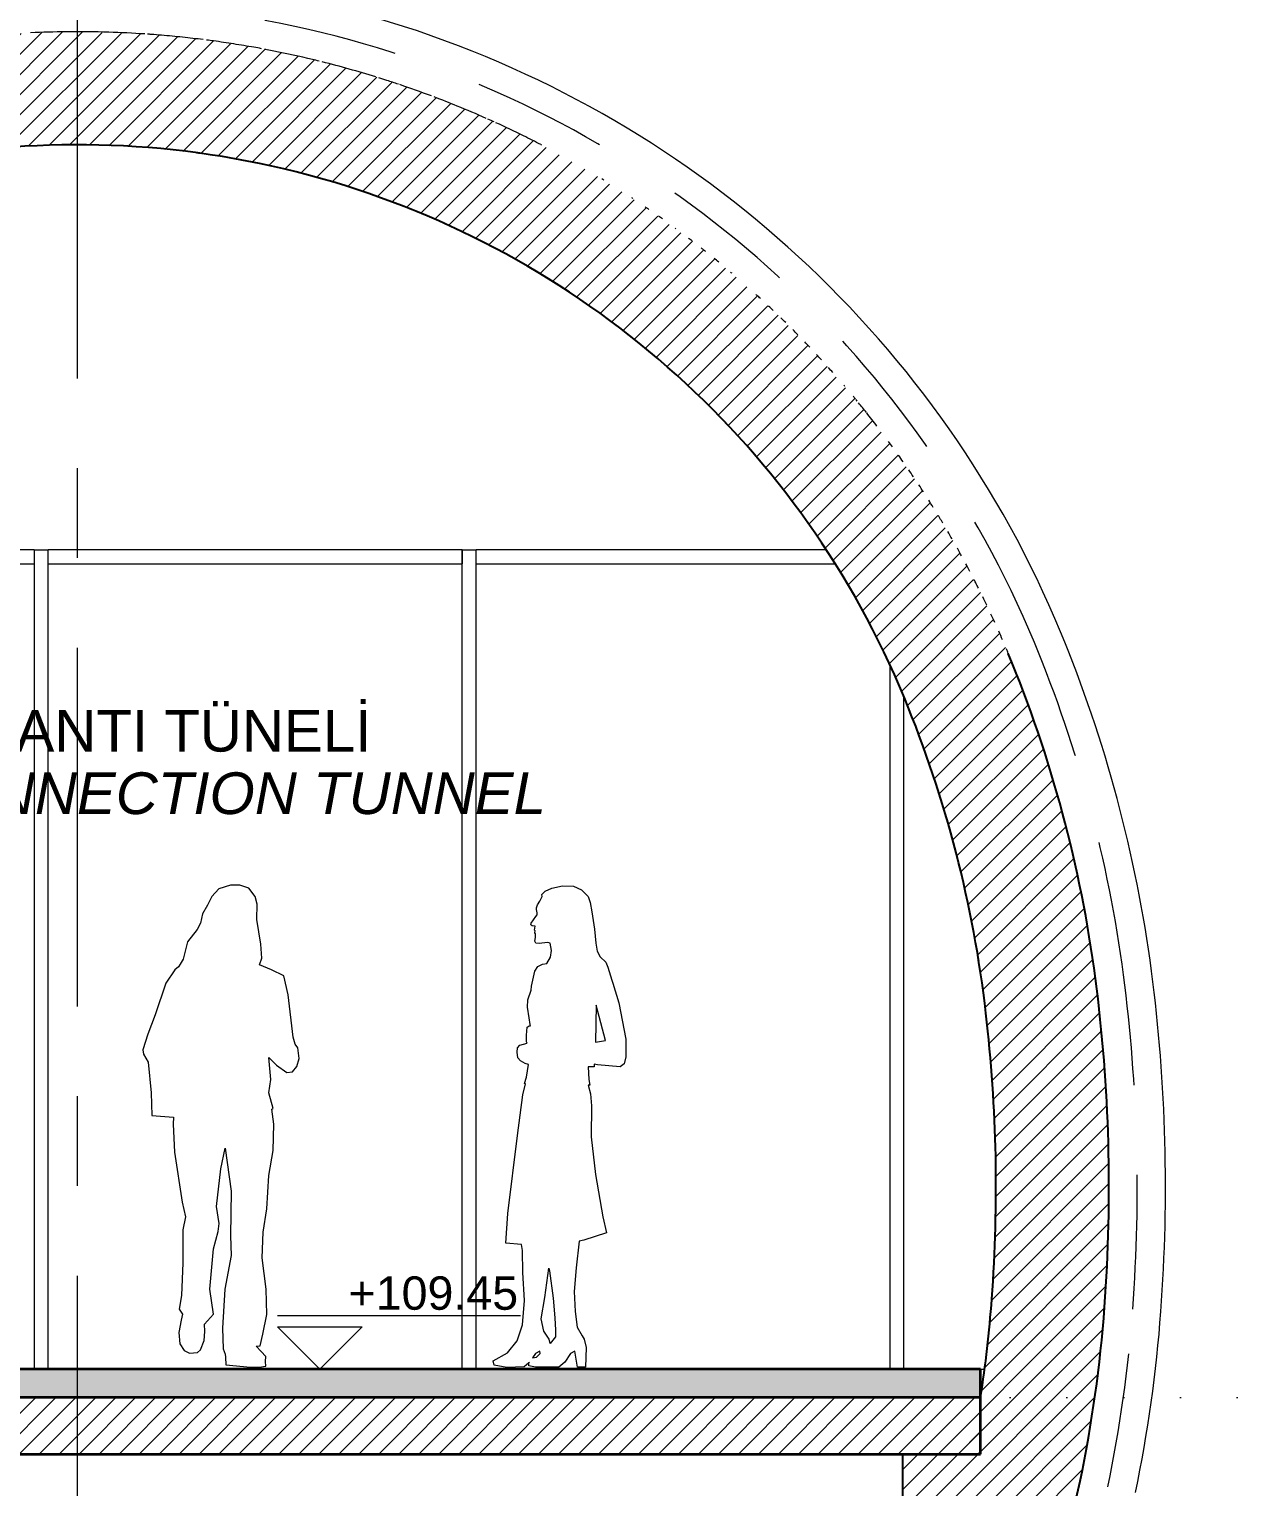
# Model space of a CAD drawing. Header units: centimetres. Extents: x -15511 to 6948, y 9649 to 14173.
# Drawn here: x 2071 to 2497, y 10903 to 11419 of the extents above; entities that cross this region are included whole.
import ezdxf

# ---------------------------------------------------------------- set-up
doc = ezdxf.new("R2010")
doc.units = ezdxf.units.CM
doc.header["$LTSCALE"] = 200
for name, pattern in [('Dot 1mm', [0.1, 0, -0.1]), ('Grid Line 1_4_', [1.11125, 0.635, -0.15875, 0.15875, -0.15875]), ('Overhead', [0.396875, 0.238125, -0.15875])]:
    doc.linetypes.add(name, pattern=pattern)
for name, color, linetype, lineweight in [('A-AREA-IDEN', 2, 'Continuous', 9), ('A-DETL', 90, 'Continuous', 9), ('A-FLOR', 192, 'Continuous', 9), ('A-FLOR-LEVL', 51, 'Continuous', 9), ('A-FLOR-OVHD', 1, 'Overhead', 9), ('A-FLOR-PATT', 8, 'Continuous', 35), ('A-GENM', 13, 'Continuous', 9), ('A-GLAZ-CWMG', 51, 'Continuous', 9), ('G-ANNO-DIMS', 111, 'Continuous', 9), ('S-GRID', 1, 'Continuous', 9)]:
    doc.layers.add(name, color=color, linetype=linetype, lineweight=lineweight)
doc.styles.add('Arial_2', font='arial.ttf', dxfattribs={"height": 14.752994})
doc.styles.add('Arial_4', font='arial.ttf', dxfattribs={"height": 11.802395})
doc.styles.add('Arial_I', font='ariali.ttf', dxfattribs={"height": 14.752994})
pattern_1 = [(45, (-4285.505, 12015), (-3.535534, 3.535534), [])]

# ---------------------------------------------------------------- blocks, each defined once
blk = doc.blocks.new('p1 tüneli2 - p1 tüneli-1427850-A')
at = {"layer": 'A-FLOR', "linetype": 'Overhead'}
for points in [[(2073.49, 11378), (2073.01, 11377.98), (2072.54, 11377.96), (2072.06, 11377.93)], [(2091.42, 11378.32), (2091.91, 11378.31), (2092.4, 11378.31), (2092.89, 11378.3)], [(2112.18, 11377.41), (2111.74, 11377.45), (2111.3, 11377.48), (2110.86, 11377.51)], [(2111.38, 11377.47), (2111.58, 11377.46), (2111.79, 11377.44), (2112, 11377.43)], [(2130.2, 11375.51), (2130.62, 11375.46), (2131.03, 11375.4), (2131.45, 11375.34)], [(2131.57, 11375.33), (2131.42, 11375.35), (2131.27, 11375.37), (2131.12, 11375.39)], [(2149.56, 11372.3), (2149.96, 11372.22), (2150.36, 11372.14), (2150.75, 11372.06)], [(2169.37, 11367.71), (2169.07, 11367.79), (2168.77, 11367.87), (2168.46, 11367.95)], [(2187.01, 11362.47), (2187.37, 11362.35), (2187.72, 11362.23), (2188.08, 11362.11)], [(2205.3, 11355.82), (2205.69, 11355.66), (2206.07, 11355.51), (2206.45, 11355.36)], [(2223.88, 11347.71), (2223.65, 11347.82), (2223.41, 11347.94), (2223.17, 11348.05)], [(2223.28, 11348), (2223.58, 11347.85), (2223.88, 11347.71), (2224.18, 11347.57)], [(2241.37, 11338.73), (2241.08, 11338.89), (2240.78, 11339.06), (2240.49, 11339.22)], [(2240.75, 11339.07), (2240.93, 11338.97), (2241.11, 11338.88), (2241.29, 11338.78)], [(2258.01, 11328.84), (2257.76, 11329.01), (2257.5, 11329.17), (2257.24, 11329.33)], [(2273.99, 11317.98), (2273.79, 11318.12), (2273.59, 11318.27), (2273.4, 11318.41)], [(2288.91, 11306.46), (2289.02, 11306.37), (2289.13, 11306.28), (2289.24, 11306.19)], [(2303.46, 11293.76), (2303.61, 11293.62), (2303.77, 11293.48), (2303.92, 11293.34)], [(2317.23, 11280.18), (2317.41, 11279.99), (2317.59, 11279.8), (2317.77, 11279.6)], [(2330.15, 11265.77), (2330.35, 11265.53), (2330.56, 11265.28), (2330.76, 11265.04)], [(2342.18, 11250.58), (2342.4, 11250.29), (2342.61, 11250), (2342.83, 11249.7)], [(2353.29, 11234.64), (2353.5, 11234.31), (2353.72, 11233.98), (2353.93, 11233.66)], [(2363.43, 11217.98), (2363.62, 11217.66), (2363.8, 11217.33), (2363.99, 11217)], [(2372.58, 11200.63), (2372.7, 11200.39), (2372.83, 11200.14), (2372.95, 11199.89)], [(2387.74, 11164.38), (2387.66, 11164.61), (2387.57, 11164.84), (2387.49, 11165.07)], [(2393.92, 11145.83), (2393.8, 11146.22), (2393.68, 11146.6), (2393.56, 11146.99)], [(2399.16, 11127.26), (2399.06, 11127.64), (2398.96, 11128.01), (2398.87, 11128.37)], [(2398.87, 11128.36), (2398.95, 11128.05), (2399.03, 11127.74), (2399.11, 11127.43)], [(2403.28, 11109.67), (2403.36, 11109.26), (2403.45, 11108.85), (2403.54, 11108.44)], [(2406.86, 11090.53), (2406.91, 11090.18), (2406.97, 11089.83), (2407.02, 11089.48)], [(2411.84, 11046.56), (2411.89, 11045.9), (2411.93, 11045.23), (2411.97, 11044.57)], [(2412.99, 11021.74), (2413.01, 11020.91), (2413.03, 11020.07), (2413.05, 11019.23)], [(2412.97, 10996.38), (2412.95, 10995.71), (2412.93, 10995.05), (2412.91, 10994.38)], [(2410.09, 10953.09), (2410.04, 10952.62), (2409.98, 10952.16), (2409.93, 10951.69)]]:
    blk.add_open_spline(points, degree=3, dxfattribs=at)
blk = doc.blocks.new('Generic Models 6 - Generic Models 8-1518993-A')
at = {"layer": 'A-GENM'}
h = blk.add_hatch(dxfattribs=at)
h.set_pattern_fill('FP_1', color=256, style=0, pattern_type=2)
h.set_pattern_definition(pattern_1)
h.paths.add_polyline_path([(2088.02, 10663.28), (2112.22, 10663.85), (2136.37, 10665.58), (2160.41, 10668.45), (2184.29, 10672.46), (2207.95, 10677.6), (2231.34, 10683.85), (2254.4, 10691.22), (2271.82, 10697.87), (2289.51, 10706.04), (2305.2, 10714.49), (2321.01, 10724.37), (2336.15, 10735.26), (2350.56, 10747.1), (2364.18, 10759.84), (2376.94, 10773.43), (2388.81, 10787.82), (2399.72, 10802.95), (2409.63, 10818.75), (2418.5, 10835.15), (2426.29, 10852.09), (2432.98, 10869.5), (2438.53, 10887.3), (2442.92, 10905.43), (2446.7, 10925.8), (2449.58, 10946.33), (2451.54, 10966.96), (2452.81, 10990.24), (2453.12, 11013.55), (2452.48, 11036.86), (2450.89, 11060.12), (2448.35, 11083.29), (2444.61, 11106.88), (2439.63, 11130.24), (2433.44, 11153.31), (2426.06, 11176.02), (2417.49, 11198.32), (2408.96, 11217.31), (2399.33, 11235.76), (2388.64, 11253.63), (2376.93, 11270.84), (2364.23, 11287.34), (2350.59, 11303.06), (2336.06, 11317.97), (2319.71, 11332.8), (2304.52, 11345.12), (2287.61, 11357.26), (2270.03, 11368.4), (2251.82, 11378.5), (2233.06, 11387.52), (2213.8, 11395.42), (2194.11, 11402.19), (2174.06, 11407.8), (2153.72, 11412.23), (2133.16, 11415.47), (2112.44, 11417.5), (2091.64, 11418.32), (2070.83, 11417.92), (2050.07, 11416.31), (2029.45, 11413.49), (2009.02, 11409.48), (1988.86, 11404.28), (1969.04, 11397.91), (1949.63, 11390.4), (1930.68, 11381.76), (1912.28, 11372.04), (1894.47, 11361.26), (1877.32, 11349.46), (1860.89, 11336.68), (1845.23, 11322.96), (1909.1, 11322.96), (1925.46, 11333.43), (1942.43, 11342.89), (1959.95, 11351.29), (1977.95, 11358.59), (1996.37, 11364.78), (2015.12, 11369.83), (2034.16, 11373.72), (2053.39, 11376.44), (2072.76, 11377.97), (2092.18, 11378.31), (2111.59, 11377.46), (2130.91, 11375.42), (2150.07, 11372.2), (2168.99, 11367.81), (2187.61, 11362.27), (2205.86, 11355.6), (2223.66, 11347.82), (2240.95, 11338.96), (2257.67, 11329.06), (2273.74, 11318.16), (2289.12, 11306.29), (2303.74, 11293.5), (2317.55, 11279.84), (2330.5, 11265.35), (2342.54, 11250.1), (2353.61, 11234.14), (2363.69, 11217.53), (2372.73, 11200.34), (2380.7, 11182.62), (2387.65, 11164.64), (2393.76, 11146.36), (2399.01, 11127.81), (2403.41, 11109.04), (2406.93, 11090.09), (2409.57, 11071), (2411.89, 11045.78), (2413.02, 11020.49), (2412.94, 10995.17), (2411.65, 10969.88), (2410.01, 10952.4), (2407.66, 10935), (1727.93, 10935), (1729.47, 10924.98), (1731.22, 10915), (2380.05, 10915), (2380.05, 10847.85), (2371.59, 10833.1), (2362.13, 10818.96), (2351.73, 10805.5), (2340.44, 10792.78), (2328.3, 10780.86), (2315.38, 10769.8), (2301.74, 10759.64), (2287.43, 10750.44), (2272.53, 10742.24), (2257.1, 10735.07), (2241.22, 10728.98), (2088.02, 10728.98), (2088.02, 10665.52)], flags=0)
at = {"layer": 'A-GENM', "lineweight": 25}
for p, q in [((2407.66, 10935), (1727.93, 10935)), ((1731.22, 10915), (2380.05, 10915)), ((2380.05, 10915), (2380.05, 10847.85))]:
    blk.add_line(p, q, dxfattribs=at)
for centre, radius, start, end in [((2088.02, 11061.63), 316.7, 22.459, 124.3972), ((1995.84, 11023.53), 456.44, 7.5235, 22.5156), ((1995.84, 11023.53), 416.44, 6.5448, 22.459), ((1882.7, 11009.57), 570.43, 355.7158, 7.4257), ((1880.83, 11009.53), 532.3, 355.7276, 6.6307), ((1982.87, 11001.26), 429.93, 351.134, 355.8135), ((1982.87, 11001.26), 469.93, 348.2329, 355.8136), ((2159.99, 10964.37), 289.01, 289.0683, 348.2329)]:
    blk.add_arc(centre, radius, start, end, dxfattribs=at)
at = {"layer": 'A-GENM'}
for points, knots in [([(2111.87, 11417.54), (2107.63, 11417.82), (2098.35, 11418.28), (2084.83, 11418.41), (2075.62, 11418.14), (2071.45, 11417.95)], [0.47477711, 0.47477711, 0.47477711, 0.47477711, 0.48818898, 0.50393701, 0.51705015, 0.51705015, 0.51705015, 0.51705015]), ([(2132.5, 11415.55), (2131.3, 11415.7), (2127.65, 11416.14), (2121.52, 11416.78), (2116.15, 11417.23), (2113.25, 11417.44), (2112.83, 11417.47)], [0.45277328, 0.45277328, 0.45277328, 0.45277328, 0.45669291, 0.46456693, 0.47244094, 0.47376519, 0.47376519, 0.47376519, 0.47376519]), ([(2153.15, 11412.34), (2152.26, 11412.5), (2149.01, 11413.09), (2143.37, 11414.04), (2137.77, 11414.86), (2134.55, 11415.29), (2133.75, 11415.39)], [0.43007376, 0.43007376, 0.43007376, 0.43007376, 0.43307087, 0.44094488, 0.4488189, 0.45142383, 0.45142383, 0.45142383, 0.45142383]), ([(2173.55, 11407.93), (2172.78, 11408.12), (2167.5, 11409.4), (2161.39, 11410.75), (2155.97, 11411.8), (2155.21, 11411.95)], [0.40674138, 0.40674138, 0.40674138, 0.40674138, 0.40944882, 0.42519685, 0.42775666, 0.42775666, 0.42775666, 0.42775666]), ([(2201.61, 11399.76), (2200.26, 11400.22), (2197.95, 11400.98), (2195.62, 11401.72), (2194.65, 11402.02)], [0.372936921, 0.372936921, 0.372936921, 0.372936921, 0.377952756, 0.381521039, 0.381521039, 0.381521039, 0.381521039]), ([(2232.68, 11387.68), (2229.3, 11389.18), (2223.21, 11391.77), (2217, 11394.21), (2214.25, 11395.25)], [0.3329066, 0.3329066, 0.3329066, 0.3329066, 0.34645669, 0.35699468, 0.35699468, 0.35699468, 0.35699468]), ([(2252, 11378.41), (2249.99, 11379.45), (2244.75, 11382.1), (2239.42, 11384.63), (2236.11, 11386.14)], [0.30654355, 0.30654355, 0.30654355, 0.30654355, 0.31496063, 0.32831364, 0.32831364, 0.32831364, 0.32831364]), ([(2290.23, 11355.48), (2289.96, 11355.67), (2289.54, 11355.95), (2289.13, 11356.24), (2288.98, 11356.34)], [0.250729841, 0.250729841, 0.250729841, 0.250729841, 0.251968504, 0.252630036, 0.252630036, 0.252630036, 0.252630036]), ([(2310.41, 11340.52), (2310.12, 11340.75), (2309.57, 11341.19), (2309.03, 11341.62), (2308.78, 11341.81)], [0.219033411, 0.219033411, 0.219033411, 0.219033411, 0.220472441, 0.22166706, 0.22166706, 0.22166706, 0.22166706]), ([(2329.73, 11323.95), (2329.34, 11324.31), (2328.86, 11324.75), (2328.37, 11325.2), (2328.27, 11325.29)], [0.186979108, 0.186979108, 0.186979108, 0.186979108, 0.188976378, 0.189467975, 0.189467975, 0.189467975, 0.189467975]), ([(2394.3, 11244.47), (2393.96, 11245.03), (2393.44, 11245.91), (2392.91, 11246.78), (2392.71, 11247.09)], [0.06064627, 0.06064627, 0.06064627, 0.06064627, 0.062992126, 0.064314276, 0.064314276, 0.064314276, 0.064314276]), ([(2406.95, 11221.38), (2406.69, 11221.89), (2406.19, 11222.88), (2405.69, 11223.86), (2405.45, 11224.34)], [0.029474525, 0.029474525, 0.029474525, 0.029474525, 0.031496063, 0.033373528, 0.033373528, 0.033373528, 0.033373528]), ([(2423.13, 11184.03), (2422.96, 11184.49), (2422.57, 11185.54), (2422.16, 11186.58), (2421.93, 11187.18)], [0.63210747, 0.63210747, 0.63210747, 0.63210747, 0.66666667, 0.71246608, 0.71246608, 0.71246608, 0.71246608]), ([(2427.62, 11171.53), (2427.55, 11171.74), (2427.27, 11172.57), (2426.98, 11173.4), (2426.77, 11174)], [0.31716293, 0.31716293, 0.31716293, 0.31716293, 0.33333333, 0.37897602, 0.37897602, 0.37897602, 0.37897602]), ([(2444.24, 11108.83), (2444.07, 11109.72), (2443.86, 11110.79), (2443.65, 11111.87), (2443.62, 11112.06)], [0.32890517, 0.32890517, 0.32890517, 0.32890517, 0.36363636, 0.37104416, 0.37104416, 0.37104416, 0.37104416]), ([(2453.09, 11017.01), (2453.08, 11017.59), (2453.06, 11019.18), (2453.03, 11020.78), (2453, 11021.78)], [0.42944794, 0.42944794, 0.42944794, 0.42944794, 0.44444444, 0.47026893, 0.47026893, 0.47026893, 0.47026893]), ([(2452.88, 10992.55), (2452.89, 10992.62), (2452.91, 10993.35), (2452.93, 10994.07), (2452.94, 10994.71)], [0.2203044, 0.2203044, 0.2203044, 0.2203044, 0.22222222, 0.23884908, 0.23884908, 0.23884908, 0.23884908]), ([(2452.2, 10976.89), (2452.26, 10977.87), (2452.32, 10979.04), (2452.38, 10980.21), (2452.39, 10980.4)], [0.08578461, 0.08578461, 0.08578461, 0.08578461, 0.11111111, 0.11596581, 0.11596581, 0.11596581, 0.11596581]), ([(2445.03, 10916.15), (2446.01, 10921.5), (2447.1, 10927.6), (2447.91, 10933.82), (2448.01, 10934.56)], [0.1787951, 0.1787951, 0.1787951, 0.1787951, 0.4444444, 0.4805083, 0.4805083, 0.4805083, 0.4805083])]:
    blk.add_open_spline(points, degree=3, knots=knots, dxfattribs=at)
for points in [[(2155.03, 11411.98), (2154.8, 11412.03), (2154.57, 11412.07), (2154.35, 11412.11)], [(2193.61, 11402.35), (2187.42, 11404.27), (2181.1, 11406.04), (2174.65, 11407.65)], [(2213.3, 11395.61), (2209.61, 11397), (2205.86, 11398.33), (2202.07, 11399.61)], [(2235.5, 11386.42), (2234.77, 11386.75), (2234.05, 11387.07), (2233.32, 11387.4)], [(2091.42, 11378.32), (2091.91, 11378.31), (2092.4, 11378.31), (2092.89, 11378.3)], [(2111.38, 11377.47), (2111.58, 11377.46), (2111.79, 11377.44), (2112, 11377.43)], [(2130.2, 11375.51), (2130.62, 11375.46), (2131.03, 11375.4), (2131.45, 11375.34)], [(2252.31, 11378.25), (2252.25, 11378.28), (2252.19, 11378.31), (2252.13, 11378.34)], [(2149.57, 11372.3), (2149.96, 11372.22), (2150.36, 11372.14), (2150.75, 11372.06)], [(2274.28, 11365.84), (2274.06, 11365.97), (2273.85, 11366.1), (2273.63, 11366.24)], [(2187.01, 11362.47), (2187.37, 11362.35), (2187.72, 11362.23), (2188.08, 11362.11)], [(2284.65, 11359.24), (2284.51, 11359.34), (2284.37, 11359.43), (2284.22, 11359.53)], [(2205.3, 11355.82), (2205.69, 11355.66), (2206.07, 11355.51), (2206.45, 11355.36)], [(2295.09, 11352.08), (2294.63, 11352.41), (2294.16, 11352.74), (2293.69, 11353.07)], [(2223.28, 11348), (2223.58, 11347.85), (2223.88, 11347.71), (2224.18, 11347.57)], [(2299.83, 11348.64), (2299.75, 11348.69), (2299.68, 11348.75), (2299.6, 11348.81)], [(2305.58, 11344.3), (2305.14, 11344.65), (2304.69, 11344.99), (2304.24, 11345.33)], [(2240.75, 11339.07), (2240.93, 11338.97), (2241.11, 11338.88), (2241.29, 11338.78)], [(2314.99, 11336.8), (2314.45, 11337.25), (2313.9, 11337.7), (2313.36, 11338.14)], [(2319.71, 11332.84), (2319.53, 11332.99), (2319.35, 11333.15), (2319.18, 11333.3)], [(2334.32, 11319.64), (2333.76, 11320.19), (2333.19, 11320.73), (2332.62, 11321.26)], [(2338.7, 11315.39), (2338.11, 11315.98), (2337.52, 11316.56), (2336.92, 11317.14)], [(2342.99, 11311.09), (2342.39, 11311.7), (2341.79, 11312.31), (2341.19, 11312.91)], [(2347.2, 11306.71), (2346.61, 11307.34), (2346.01, 11307.96), (2345.42, 11308.58)], [(2288.91, 11306.46), (2289.02, 11306.37), (2289.13, 11306.28), (2289.24, 11306.19)], [(2351.34, 11302.25), (2350.77, 11302.88), (2350.19, 11303.51), (2349.61, 11304.13)], [(2355.43, 11297.7), (2354.88, 11298.32), (2354.34, 11298.93), (2353.79, 11299.55)], [(2303.46, 11293.76), (2303.61, 11293.62), (2303.77, 11293.48), (2303.92, 11293.34)], [(2359.68, 11292.8), (2359.53, 11292.97), (2359.39, 11293.13), (2359.25, 11293.3)], [(2363.35, 11288.41), (2363.09, 11288.72), (2362.84, 11289.03), (2362.58, 11289.34)], [(2364.05, 11287.56), (2363.87, 11287.78), (2363.68, 11288.01), (2363.5, 11288.23)], [(2367.27, 11283.57), (2366.35, 11284.73), (2365.42, 11285.88), (2364.49, 11287.02)], [(2370.99, 11278.8), (2369.8, 11280.36), (2368.59, 11281.9), (2367.37, 11283.44)], [(2317.23, 11280.18), (2317.41, 11279.99), (2317.59, 11279.8), (2317.77, 11279.6)], [(2376.5, 11271.43), (2376.04, 11272.06), (2375.57, 11272.7), (2375.11, 11273.32)], [(2380.25, 11266.17), (2379.71, 11266.94), (2379.18, 11267.7), (2378.63, 11268.46)], [(2330.15, 11265.77), (2330.35, 11265.53), (2330.56, 11265.29), (2330.76, 11265.04)], [(2383.89, 11260.86), (2383.35, 11261.67), (2382.81, 11262.46), (2382.27, 11263.26)], [(2387.45, 11255.48), (2386.91, 11256.31), (2386.37, 11257.14), (2385.83, 11257.96)], [(2390.92, 11250.02), (2390.38, 11250.87), (2389.85, 11251.73), (2389.31, 11252.58)], [(2342.18, 11250.58), (2342.4, 11250.29), (2342.62, 11249.99), (2342.83, 11249.7)], [(2397.59, 11238.83), (2397.08, 11239.73), (2396.56, 11240.63), (2396.04, 11241.52)], [(2400.96, 11232.81), (2400.46, 11233.72), (2399.96, 11234.63), (2399.45, 11235.54)], [(2353.29, 11234.64), (2353.5, 11234.31), (2353.71, 11233.98), (2353.93, 11233.66)], [(2403.92, 11227.28), (2403.43, 11228.22), (2402.93, 11229.16), (2402.43, 11230.09)], [(2363.43, 11217.98), (2363.62, 11217.66), (2363.81, 11217.33), (2363.99, 11217)], [(2409.88, 11215.38), (2409.42, 11216.36), (2408.95, 11217.33), (2408.47, 11218.3)], [(2412.72, 11209.3), (2412.27, 11210.29), (2411.81, 11211.28), (2411.35, 11212.27)], [(2415.46, 11203.12), (2415.02, 11204.14), (2414.58, 11205.15), (2414.13, 11206.15)], [(2372.58, 11200.63), (2372.71, 11200.39), (2372.83, 11200.14), (2372.95, 11199.89)], [(2417.49, 11198.32), (2417.27, 11198.86), (2417.04, 11199.4), (2416.81, 11199.95)], [(2418.08, 11196.88), (2417.89, 11197.36), (2417.69, 11197.84), (2417.49, 11198.32)], [(2420.65, 11190.5), (2420.24, 11191.53), (2419.83, 11192.56), (2419.41, 11193.59)], [(2425.4, 11177.87), (2425.09, 11178.73), (2424.78, 11179.59), (2424.46, 11180.46)], [(2433.34, 11153.65), (2432.84, 11155.34), (2432.33, 11157.01), (2431.81, 11158.69)], [(2433.74, 11152.31), (2433.66, 11152.57), (2433.59, 11152.82), (2433.51, 11153.08)], [(2435.58, 11145.86), (2435, 11147.97), (2434.39, 11150.05), (2433.77, 11152.12)], [(2437.35, 11139.35), (2436.78, 11141.49), (2436.19, 11143.61), (2435.58, 11145.71)], [(2437.48, 11138.84), (2437.44, 11138.97), (2437.41, 11139.1), (2437.38, 11139.22)], [(2439.55, 11130.59), (2439.38, 11131.28), (2439.22, 11131.96), (2439.05, 11132.64)], [(2398.87, 11128.36), (2398.95, 11128.05), (2399.03, 11127.74), (2399.11, 11127.43)], [(2439.83, 11129.43), (2439.8, 11129.55), (2439.77, 11129.67), (2439.74, 11129.79)], [(2441.4, 11122.6), (2441.17, 11123.63), (2440.94, 11124.67), (2440.71, 11125.7)], [(2442.87, 11115.74), (2442.65, 11116.79), (2442.44, 11117.85), (2442.22, 11118.91)], [(2403.28, 11109.67), (2403.36, 11109.26), (2403.45, 11108.85), (2403.54, 11108.44)], [(2445.51, 11101.88), (2445.32, 11102.97), (2445.12, 11104.06), (2444.92, 11105.15)], [(2446.67, 11094.88), (2446.5, 11095.99), (2446.32, 11097.1), (2446.13, 11098.2)], [(2447.73, 11087.85), (2447.57, 11088.97), (2447.4, 11090.09), (2447.23, 11091.2)], [(2406.86, 11090.53), (2406.91, 11090.18), (2406.97, 11089.83), (2407.02, 11089.48)], [(2448.35, 11083.29), (2448.32, 11083.58), (2448.28, 11083.87), (2448.24, 11084.16)], [(2448.48, 11082.3), (2448.44, 11082.63), (2448.4, 11082.96), (2448.35, 11083.29)], [(2450.07, 11068.63), (2450, 11069.34), (2449.92, 11070.04), (2449.84, 11070.74)], [(2451.37, 11054.43), (2451.26, 11055.85), (2451.15, 11057.26), (2451.03, 11058.67)], [(2411.84, 11046.56), (2411.89, 11045.9), (2411.93, 11045.23), (2411.97, 11044.57)], [(2452.23, 11041.73), (2452.14, 11043.32), (2452.04, 11044.91), (2451.94, 11046.49)], [(2452.8, 11029.32), (2452.74, 11030.95), (2452.67, 11032.58), (2452.6, 11034.21)], [(2412.99, 11021.74), (2413.01, 11020.91), (2413.03, 11020.07), (2413.05, 11019.23)], [(2453.12, 11004.75), (2453.13, 11006.18), (2453.14, 11007.6), (2453.14, 11009.02)], [(2412.97, 10996.38), (2412.95, 10995.71), (2412.93, 10995.05), (2412.91, 10994.38)], [(2451.54, 10966.96), (2451.57, 10967.24), (2451.59, 10967.53), (2451.61, 10967.81)], [(2451.39, 10964.88), (2451.44, 10965.57), (2451.49, 10966.26), (2451.54, 10966.96)], [(2450.79, 10957.87), (2450.9, 10959.05), (2451, 10960.23), (2451.09, 10961.4)], [(2410.09, 10953.09), (2410.04, 10952.62), (2409.98, 10952.16), (2409.93, 10951.69)], [(2450.09, 10950.9), (2450.22, 10952.07), (2450.33, 10953.24), (2450.44, 10954.42)], [(2449.29, 10943.97), (2449.43, 10945.13), (2449.57, 10946.29), (2449.69, 10947.46)], [(2448.39, 10937.07), (2448.55, 10938.23), (2448.7, 10939.39), (2448.84, 10940.55)], [(2442.92, 10905.43), (2443.54, 10908.4), (2444.13, 10911.39), (2444.7, 10914.39)], [(2441.26, 10897.93), (2441.84, 10900.42), (2442.4, 10902.92), (2442.92, 10905.43)]]:
    blk.add_open_spline(points, degree=3, dxfattribs=at)
blk = doc.blocks.new('Rectangular Mullion - 50 x 150mm-V1-A')
at = {"layer": 'A-GLAZ-CWMG'}
for p, q in [((-11248.05, 11230), (-11248.05, 11235)), ((-11101.62, 11235), (-11248.05, 11235)), ((-11101.62, 11235), (-11101.62, 11230)), ((-11248.05, 11230), (-11101.62, 11230))]:
    blk.add_line(p, q, dxfattribs=at)
blk = doc.blocks.new('Rectangular Mullion - 50 x 150mm-V8-A')
at = {"layer": 'A-GLAZ-CWMG'}
for p, q in [((2229.13, 11230), (2229.13, 11235)), ((2353.02, 11235), (2229.13, 11235)), ((2229.13, 11230), (2356.12, 11230))]:
    blk.add_line(p, q, dxfattribs=at)
blk = doc.blocks.new('Rectangular Mullion - 50 x 150mm-1526373-A')
at = {"layer": 'A-GLAZ-CWMG'}
for p, q in [((-11253.05, 11235), (-11248.05, 11235)), ((-11253.05, 11235), (-11253.05, 10945)), ((-11248.05, 10945), (-11248.05, 11235))]:
    blk.add_line(p, q, dxfattribs=at)
blk = doc.blocks.new('Rectangular Mullion - 50 x 150mm-V10-A')
at = {"layer": 'A-GLAZ-CWMG'}
for p, q in [((2375.55, 11194.05), (2375.55, 10945)), ((2380.55, 10945), (2380.55, 11182.94))]:
    blk.add_line(p, q, dxfattribs=at)
blk = doc.blocks.new('Spot Elevations - IUAS_A_SECTION_FLOOR_FINISH-1317019-A')
at = {"layer": 'G-ANNO-DIMS'}
for p, q in [((-1852.33, 12529), (-1766.26, 12529)), ((-1852.33, 12525), (-1822.33, 12525)), ((-1837.33, 12510), (-1852.33, 12525)), ((-1822.33, 12525), (-1837.33, 12510))]:
    blk.add_line(p, q, dxfattribs=at)

msp = doc.modelspace()

# ---------------------------------------------------------------- hatches: boundary and pattern name
at = {"layer": 'A-FLOR-PATT', "lineweight": 9}
h = msp.add_hatch(dxfattribs=at)
h.set_pattern_fill('FP_2', color=256, style=0, pattern_type=2)
h.set_pattern_definition([(50, (-4285.505, 12015), (72.87376, -6.37607), [7.62, -83.82]), (355, (-4285.505, 12015), (-14.097, 76.42244), [6.096, -67.056]), (100.451, (-4279.43, 12014.47), (58.77696, 70.04687), [6.476, -71.236]), (46.184, (-4285.505, 12035.32), (108.4314, -16.81745), [11.43, -125.73]), (96.636, (-4276.47, 12033.92), (94.961, 98.9709), [9.714, -106.854]), (351.184, (-4285.5, 12035.32), (94.9623, 98.9702), [9.144, -100.584]), (21, (-4275.345, 12030.24), (60.64565, -40.90654), [7.62, -83.82]), (326, (-4275.345, 12030.24), (24.72083, 73.67493), [6.096, -67.056]), (71.451, (-4270.29, 12026.83), (85.3669, 32.76874), [6.476, -71.236]), (37.5, (-4285.505, 12015), (1.235525, 33.82243), [3.353, -62.89, 3.353, -64.719, -67.31]), (37.5, (-4285.505, 12015), (1.235525, 33.82243), [-134.315, 3.353, -63.957]), (7.5, (-4285.505, 12015), (26.72815, 40.07255), [3.353, -35.458, 3.353, -61.366, -25.654]), (7.5, (-4285.505, 12015), (26.72815, 40.07255), [-103.53, 3.353, -22.301]), (327.5, (-4308.16, 12015), (54.23632, -2.29212), [3.353, -22.047, 3.353, -75.895, -105.156]), (327.5, (-4308.16, 12015), (54.23632, -2.29212), [-104.648, 3.353, -101.803]), (317.5, (-4318.32, 12015), (59.25158, 10.17014), [3.353, -29.667, 3.353, -49.276, -74.676]), (317.5, (-4318.32, 12015), (59.25158, 10.17014), [-85.649, 3.353, -71.323])])
h.paths.add_polyline_path([(5363.17, 10935), (5388.02, 10935), (5388.02, 10945), (4668.02, 10945), (4668.02, 10935), (5320.31, 10935)], flags=0)
h.paths.add_polyline_path([(-14311.98, 10935), (-11851.98, 10935), (-11851.98, 10945), (-14311.98, 10945)], flags=0)
h.paths.add_polyline_path([(4634.46, 10935), (4648.02, 10935), (4648.02, 10945), (2928.02, 10945), (2928.02, 10935), (4591.59, 10935)], flags=0)
h.paths.add_polyline_path([(-11331.63, 10935), (-9952.98, 10935), (-9952.98, 10945), (-11331.63, 10945)], flags=0)
h.paths.add_polyline_path([(2405.44, 10935), (2407.66, 10935), (2407.66, 10945), (1078.02, 10945), (1078.02, 10935), (2233.98, 10935)], flags=0)
h.paths.add_polyline_path([(-6661.98, 10935), (-5501.98, 10935), (-5501.98, 10945), (-6661.98, 10945)], flags=0)
h.paths.add_polyline_path([(-852.36, 10935), (-811.98, 10935), (-811.98, 10945), (-5141.98, 10945), (-5141.98, 10935), (-938.09, 10935)], flags=0)
h = msp.add_hatch(dxfattribs=at)
h.set_pattern_fill('FP_1', color=256, style=0, pattern_type=2)
h.set_pattern_definition(pattern_1)
h.paths.add_polyline_path([(-14311.98, 10915), (-11851.98, 10915), (-11851.98, 10935), (-14311.98, 10935)], flags=0)
h.paths.add_polyline_path([(5363.17, 10915), (5388.02, 10915), (5388.02, 10935), (2928.02, 10935), (2928.02, 10915), (5320.31, 10915)], flags=0)
h.paths.add_polyline_path([(-11331.63, 10915), (-9952.98, 10915), (-9952.98, 10935), (-11331.63, 10935)], flags=0)
h.paths.add_polyline_path([(2405.44, 10915), (2407.66, 10915), (2407.66, 10935), (1078.02, 10935), (1078.02, 10915), (2233.98, 10915)], flags=0)
h.paths.add_polyline_path([(-6811.98, 10915), (-661.98, 10915), (-661.98, 10935), (-6811.98, 10935)], flags=0)

# ---------------------------------------------------------------- linework, layer by layer
at = {"layer": 'A-DETL'}
for p, q in [((2135.63, 11112.29), (2134.02, 11109.28)), ((2138.08, 11115.03), (2135.63, 11112.29)), ((2142.15, 11116.36), (2138.08, 11115.03)), ((2145.51, 11116.29), (2142.15, 11116.36)), ((2148.66, 11115.22), (2145.51, 11116.29)), ((2150.91, 11112.29), (2148.66, 11115.22)), ((2151.62, 11109.64), (2150.91, 11112.29)), ((2251.68, 11110.7), (2252.53, 11112.26)), ((2252.42, 11113), (2253.51, 11114.2)), ((2252.53, 11112.26), (2252.42, 11113)), ((2253.51, 11114.2), (2255.91, 11115.29)), ((2255.91, 11115.29), (2259.73, 11116.13)), ((2259.73, 11116.13), (2263.64, 11116.02)), ((2263.64, 11116.02), (2266.46, 11114.67)), ((2266.46, 11114.67), (2268.81, 11112.32)), ((2268.81, 11112.32), (2269.54, 11110.23)), ((2134.02, 11109.28), (2132.22, 11106.17)), ((2151.53, 11104.18), (2151.62, 11109.64)), ((2250.44, 11108.33), (2250.86, 11109.41)), ((2250.49, 11107.68), (2250.44, 11108.33)), ((2250.68, 11106.52), (2250.49, 11107.68)), ((2250.71, 11105.87), (2250.68, 11106.52)), ((2250.86, 11109.41), (2251.68, 11110.7)), ((2269.54, 11110.23), (2270.03, 11106.91)), ((2270.03, 11106.91), (2271.08, 11100.69)), ((2131.6, 11102.86), (2130.36, 11100.61)), ((2132.22, 11106.17), (2131.6, 11102.86)), ((2152.97, 11095.48), (2151.53, 11104.18)), ((2248.52, 11102.44), (2248.63, 11102.83)), ((2248.66, 11102.17), (2248.52, 11102.44)), ((2248.63, 11102.83), (2250.2, 11105.22)), ((2248.96, 11101.93), (2248.66, 11102.17)), ((2250.08, 11101.76), (2248.96, 11101.93)), ((2249.96, 11101.09), (2250.08, 11101.76)), ((2250.2, 11105.22), (2250.71, 11105.87)), ((2126.94, 11096.22), (2125.49, 11090.1)), ((2130.36, 11100.61), (2126.94, 11096.22)), ((2249.8, 11100.4), (2249.96, 11101.09)), ((2250.04, 11100.13), (2249.8, 11100.4)), ((2249.85, 11099.44), (2250.04, 11100.13)), ((2250.16, 11099.05), (2249.85, 11099.44)), ((2249.92, 11096.55), (2250.11, 11097.75)), ((2250.23, 11095.84), (2249.92, 11096.55)), ((2250.11, 11097.75), (2250.16, 11099.05)), ((2271.08, 11100.69), (2271.46, 11095.79)), ((2153.33, 11090.46), (2152.97, 11095.48)), ((2251.41, 11095.65), (2250.23, 11095.84)), ((2254.34, 11096.03), (2251.41, 11095.65)), ((2255.31, 11095.76), (2254.34, 11096.03)), ((2255.85, 11093.17), (2255.31, 11095.76)), ((2255.5, 11090.87), (2255.85, 11093.17)), ((2271.46, 11095.79), (2271.93, 11092.97)), ((2271.93, 11092.97), (2273.05, 11090.9)), ((2122.48, 11086.32), (2119.34, 11081.6)), ((2123.77, 11087.39), (2122.48, 11086.32)), ((2124.39, 11088.36), (2123.77, 11087.39)), ((2125.49, 11090.1), (2124.39, 11088.36)), ((2152.43, 11088.13), (2153.33, 11090.46)), ((2156.65, 11086.32), (2152.43, 11088.13)), ((2161.02, 11084.2), (2156.65, 11086.32)), ((2248.77, 11080.6), (2249.91, 11085.85)), ((2249.91, 11085.85), (2250.97, 11087.5)), ((2250.97, 11087.5), (2252.58, 11088.31)), ((2252.58, 11088.31), (2254.13, 11088.63)), ((2254.13, 11088.63), (2255.5, 11090.87)), ((2273.05, 11090.9), (2275, 11089.05)), ((2275, 11089.05), (2275.76, 11087.33)), ((2275.76, 11087.33), (2277.2, 11082.73)), ((2119.34, 11081.6), (2115.57, 11070.45)), ((2162.56, 11077.54), (2161.02, 11084.2)), ((2277.2, 11082.73), (2277.47, 11081.67)), ((2277.47, 11081.67), (2279.65, 11074.73)), ((2164.37, 11062.48), (2162.56, 11077.54)), ((2247.3, 11073.2), (2247.46, 11075.68)), ((2247.46, 11075.68), (2248.62, 11079.16)), ((2248.62, 11079.16), (2248.77, 11080.6)), ((2115.57, 11070.45), (2112.96, 11063.6)), ((2247.92, 11069.36), (2247.3, 11073.2)), ((2271.6, 11073.82), (2271.41, 11060.77)), ((2274.97, 11061.32), (2271.6, 11073.82)), ((2279.65, 11074.73), (2282.15, 11061.81)), ((2246.92, 11063.29), (2247.21, 11066.08)), ((2247.21, 11066.08), (2247.95, 11066.57)), ((2248.27, 11067.01), (2247.92, 11069.36)), ((2247.95, 11066.57), (2248.38, 11066.52)), ((2248.38, 11066.52), (2248.27, 11067.01)), ((2112.96, 11063.6), (2111.21, 11058.07)), ((2165.11, 11060.1), (2164.37, 11062.48)), ((2165.98, 11058.79), (2165.11, 11060.1)), ((2244.63, 11059.64), (2247.17, 11060.41)), ((2247.01, 11060.93), (2246.92, 11063.29)), ((2247.17, 11060.41), (2247.01, 11060.93)), ((2271.41, 11060.77), (2274.97, 11061.32)), ((2282.15, 11061.81), (2282.15, 11055.54)), ((2111.21, 11058.07), (2111.36, 11056.47)), ((2111.36, 11056.47), (2113.04, 11053.62)), ((2155.74, 11055.3), (2158.43, 11052.62)), ((2156.52, 11047.55), (2155.74, 11055.3)), ((2165.69, 11052.11), (2166.49, 11055.01)), ((2166.49, 11055.01), (2165.98, 11058.79)), ((2243.6, 11057.18), (2243.76, 11058.78)), ((2243.89, 11055.17), (2243.6, 11057.18)), ((2243.76, 11058.78), (2244.63, 11059.64)), ((2244.79, 11054.11), (2243.89, 11055.17)), ((2282.15, 11055.54), (2281.58, 11053.13)), ((2113.04, 11053.62), (2114.11, 11042.8)), ((2158.43, 11052.62), (2162.13, 11050.01)), ((2162.13, 11050.01), (2164.09, 11050.22)), ((2164.09, 11050.22), (2165.69, 11052.11)), ((2246.43, 11053.2), (2244.79, 11054.11)), ((2247.66, 11052.9), (2246.43, 11053.2)), ((2246.99, 11048.35), (2247.66, 11052.9)), ((2270.85, 11051.98), (2268.74, 11051.97)), ((2268.74, 11051.97), (2268.97, 11047.5)), ((2270.92, 11052.98), (2270.85, 11051.98)), ((2272.06, 11052.73), (2270.92, 11052.98)), ((2280.08, 11052.03), (2272.06, 11052.73)), ((2281.58, 11053.13), (2280.08, 11052.03)), ((2155.8, 11042.8), (2156.52, 11047.55)), ((2245.62, 11042.08), (2246.64, 11046.02)), ((2246.22, 11046.12), (2246.99, 11048.35)), ((2246.64, 11046.02), (2246.22, 11046.12)), ((2269.43, 11045.58), (2268.8, 11045.49)), ((2268.8, 11045.49), (2269.63, 11042.46)), ((2268.97, 11047.5), (2269.43, 11045.58)), ((2114.11, 11042.8), (2114.34, 11034.77)), ((2157.3, 11037.3), (2155.8, 11042.8)), ((2243.74, 11027.73), (2245.62, 11042.08)), ((2269.63, 11042.46), (2270.02, 11038.18)), ((2114.34, 11034.77), (2121.98, 11034.19)), ((2156.84, 11037.02), (2157.3, 11037.3)), ((2157.56, 11031.77), (2156.84, 11037.02)), ((2270.02, 11038.18), (2269.85, 11027.29)), ((2121.98, 11034.19), (2121.88, 11031.69)), ((2121.88, 11031.69), (2122.38, 11021.81)), ((2157.29, 11022.44), (2157.56, 11031.77)), ((2240.29, 11000.14), (2243.74, 11027.73)), ((2269.85, 11027.29), (2271.42, 11013.97)), ((2122.38, 11021.81), (2125.06, 11004.12)), ((2138.71, 11015.9), (2140.25, 11023.24)), ((2140.25, 11023.24), (2142.44, 11008.05)), ((2155.7, 11013.62), (2157.29, 11022.44)), ((2137.29, 11002.65), (2138.71, 11015.9)), ((2154.99, 11001.79), (2155.7, 11013.62)), ((2271.42, 11013.97), (2273.95, 10998.99)), ((2125.06, 11004.12), (2126.24, 10999)), ((2142.44, 11008.05), (2142.17, 10992.17)), ((2126.24, 10999), (2125.35, 10994.38)), ((2138.15, 10996.6), (2137.29, 11002.65)), ((2153.75, 10993.49), (2154.99, 11001.79)), ((2239.67, 10989.64), (2240.29, 11000.14)), ((2273.95, 10998.99), (2275.3, 10993.25)), ((2125.35, 10994.38), (2125.35, 10982.61)), ((2136.19, 10987.62), (2137.84, 10993.81)), ((2137.84, 10993.81), (2138.15, 10996.6)), ((2153.4, 10984.48), (2153.75, 10993.49)), ((2275.3, 10993.25), (2267.2, 10990.66)), ((2142.17, 10992.17), (2142.37, 10985.23)), ((2245.16, 10989.16), (2239.67, 10989.64)), ((2245.49, 10986.98), (2245.16, 10989.16)), ((2265.59, 10990.34), (2264.48, 10980.93)), ((2267.2, 10990.66), (2265.59, 10990.34)), ((2134.84, 10973.3), (2136.19, 10987.62)), ((2142.37, 10985.23), (2140.22, 10973.3)), ((2154.81, 10973.3), (2153.4, 10984.48)), ((2245.6, 10979.28), (2245.49, 10986.98)), ((2125.35, 10982.61), (2124.83, 10971.15)), ((2246.24, 10969.32), (2245.6, 10979.28)), ((2253.41, 10970.34), (2254.81, 10980.77)), ((2254.81, 10980.77), (2255.04, 10979.83)), ((2255.04, 10979.83), (2256.35, 10970.18)), ((2264.48, 10980.93), (2263.87, 10972.52)), ((2136.19, 10964.48), (2134.84, 10973.3)), ((2140.22, 10973.3), (2139.41, 10959.59)), ((2154.99, 10964.36), (2154.81, 10973.3)), ((2263.87, 10972.52), (2264.13, 10965.41)), ((2124.83, 10971.15), (2123.99, 10966.25)), ((2245.5, 10960.74), (2246.24, 10969.32)), ((2252.17, 10962.88), (2253.41, 10970.34)), ((2256.35, 10970.18), (2257.04, 10963.17)), ((2124.76, 10962.4), (2123.91, 10957.96)), ((2123.99, 10966.25), (2125.14, 10964.53)), ((2125.14, 10964.53), (2124.76, 10962.4)), ((2132.96, 10960.94), (2136.19, 10964.48)), ((2153.61, 10957.4), (2154.99, 10964.36)), ((2253.13, 10958.51), (2252.17, 10962.88)), ((2257.04, 10963.17), (2257.22, 10958.87)), ((2264.13, 10965.41), (2264.88, 10959.84)), ((2123.91, 10957.96), (2124.26, 10954.01)), ((2132.86, 10955.14), (2133.14, 10958.38)), ((2133.14, 10958.38), (2132.96, 10960.94)), ((2139.41, 10959.59), (2139.61, 10952.24)), ((2152.65, 10953.27), (2153.61, 10957.4)), ((2243.63, 10955.05), (2245.5, 10960.74)), ((2254.93, 10955.65), (2253.13, 10958.51)), ((2257.22, 10958.87), (2257.22, 10956.52)), ((2264.88, 10959.84), (2266.7, 10956.79)), ((2124.26, 10954.01), (2125.74, 10951.69)), ((2125.74, 10951.69), (2127.71, 10950.7)), ((2130.46, 10950.99), (2131.52, 10951.9)), ((2131.52, 10951.9), (2132.86, 10955.14)), ((2139.61, 10952.24), (2140.33, 10950.3)), ((2151.24, 10953.2), (2152.65, 10953.27)), ((2153, 10951.24), (2151.24, 10953.2)), ((2240.22, 10950.82), (2243.63, 10955.05)), ((2255.31, 10954.14), (2254.93, 10955.65)), ((2257.22, 10956.52), (2255.31, 10954.14)), ((2266.7, 10956.79), (2267.34, 10955.65)), ((2267.34, 10955.65), (2268.09, 10952.67)), ((2268.09, 10952.67), (2267.87, 10945.7)), ((2127.71, 10950.7), (2130.46, 10950.99)), ((2140.33, 10950.3), (2140.45, 10949.24)), ((2140.45, 10949.24), (2140.54, 10946.59)), ((2140.54, 10946.59), (2149.24, 10945.7)), ((2154.73, 10949.56), (2153, 10951.24)), ((2154.62, 10947.72), (2154.73, 10949.56)), ((2154.75, 10946.05), (2154.62, 10947.72)), ((2235.13, 10948.04), (2240.22, 10950.82)), ((2235.54, 10946.42), (2235.13, 10948.04)), ((2247.78, 10947.26), (2246.13, 10945.84)), ((2248.06, 10947.5), (2247.78, 10947.26)), ((2247.78, 10946.16), (2247.78, 10947.26)), ((2250.09, 10950.53), (2249.1, 10949.05)), ((2249.1, 10949.05), (2250.5, 10949.3)), ((2251.64, 10951.37), (2250.09, 10950.53)), ((2250.5, 10949.3), (2251.78, 10950.59)), ((2251.78, 10950.59), (2251.64, 10951.37)), ((2260.47, 10947.5), (2258.38, 10945.7)), ((2262.51, 10950.53), (2260.47, 10947.5)), ((2264.06, 10951.37), (2262.51, 10950.53)), ((2265.06, 10945.7), (2264.06, 10951.37)), ((2149.24, 10945.7), (2152.29, 10945.74)), ((2152.29, 10945.74), (2154.75, 10946.05)), ((2240.05, 10945.66), (2235.54, 10946.42)), ((2246.13, 10945.84), (2240.05, 10945.66)), ((2250.11, 10945.7), (2247.78, 10946.16)), ((2258.38, 10945.7), (2250.11, 10945.7)), ((2267.87, 10945.7), (2265.06, 10945.7))]:
    msp.add_line(p, q, dxfattribs=at)
for centre, radius, start, end in [((2088.02, 11061.63), 376.7, 22.531, 121.794), ((1995.84, 11023.53), 476.44, 7.5235, 22.5159), ((1882.7, 11009.57), 590.43, 355.71745, 7.42569), ((1982.87, 11001.26), 489.93, 348.2329, 355.8116)]:
    msp.add_arc(centre, radius, start, end, dxfattribs=at)
at = {"layer": 'A-FLOR', "lineweight": 35}
for p, q in [((2407.66, 10945), (1078.02, 10945)), ((2407.66, 10915), (2407.66, 10945)), ((2407.66, 10935), (1078.02, 10935)), ((1078.02, 10915), (2407.66, 10915))]:
    msp.add_line(p, q, dxfattribs=at)
at = {"layer": 'A-FLOR'}
msp.add_line((2407.66, 10945), (2409.01, 10945), dxfattribs=at)
at = {"layer": 'A-FLOR-LEVL', "linetype": 'Dot 1mm'}
msp.add_line((-15511.05, 10935), (6947.94, 10935), dxfattribs=at)
at = {"layer": 'A-FLOR-OVHD'}
for centre, radius, start, end in [((2088.02, 11061.63), 366.7, 22.5312, 122.2363), ((1995.84, 11023.53), 466.44, 7.5235, 22.5158), ((1882.7, 11009.57), 580.43, 355.71664, 7.42569), ((1982.87, 11001.26), 479.93, 348.2329, 355.8126)]:
    msp.add_arc(centre, radius, start, end, dxfattribs=at)
at = {"layer": 'S-GRID', "linetype": 'Grid Line 1_4_'}
msp.add_line((2088.02, 9739.86), (2088.02, 11898.64), dxfattribs=at)

# ---------------------------------------------------------------- block references
at = {"layer": 'A-FLOR', "linetype": 'Overhead'}
msp.add_blockref('p1 tüneli2 - p1 tüneli-1427850-A', (0, 0), dxfattribs=at)
at = {"layer": 'A-GENM'}
msp.add_blockref('Generic Models 6 - Generic Models 8-1518993-A', (0, 0), dxfattribs=at)
at = {"layer": 'A-GLAZ-CWMG'}
for name, p in [('Rectangular Mullion - 50 x 150mm-V1-A', (13174.32, 0)), ('Rectangular Mullion - 50 x 150mm-1526373-A', (13325.75, 0)), ('Rectangular Mullion - 50 x 150mm-V1-A', (13325.75, 0)), ('Rectangular Mullion - 50 x 150mm-1526373-A', (13477.17, 0)), ('Rectangular Mullion - 50 x 150mm-V8-A', (0, 0)), ('Rectangular Mullion - 50 x 150mm-V10-A', (0, 0))]:
    msp.add_blockref(name, p, dxfattribs=at)
at = {"layer": 'G-ANNO-DIMS'}
msp.add_blockref('Spot Elevations - IUAS_A_SECTION_FLOOR_FINISH-1317019-A', (4011.1, -1565), dxfattribs=at)

# ---------------------------------------------------------------- texts
at = {"layer": 'A-AREA-IDEN', "char_height": 14.753, "attachment_point": 1, "line_spacing_factor": 0.938532}
for s, insert, width, style in [('B1.2 TİPİ BAĞLANTI TÜNELİ', (1919.48, 11178.34), 324.54, 'Arial_2'), ('TYPE B1.2 CONNECTION TUNNEL', (1919.48, 11156.23), 399.96, 'Arial_I')]:
    msp.add_mtext(s, dxfattribs=dict(at, insert=insert, width=width, style=style))
at = {"layer": 'G-ANNO-DIMS', "insert": (2183.95, 10977.86), "char_height": 11.802, "width": 71.568, "attachment_point": 1, "line_spacing_factor": 0.938532, "style": 'Arial_4'}
msp.add_mtext('+109.45', dxfattribs=at)

doc.saveas('drawing.dxf')
